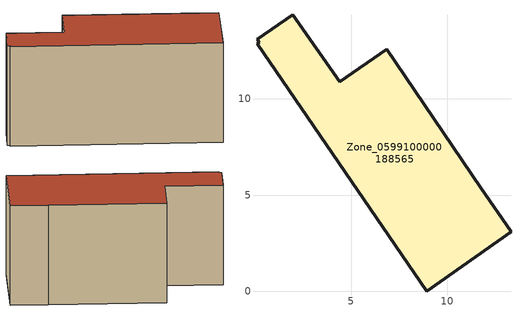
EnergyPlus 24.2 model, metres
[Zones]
Zone_0599100000188565
 floor ground (C_G): 8.93,0 0.11,12.85 0.22,12.93 0.12,13.09 1.97,14.37 4.4,10.88 6.86,12.58 11.73,5.38 13.31,3.09 z0
 wall outside (C_F): 4.4,10.88 1.97,14.37 0.12,13.09 0.22,12.93 0.11,12.85 8.93,0 13.31,3.09 11.73,5.38 6.86,12.58 4.4,10.88 z0:7.98
 roof outside (C_R): 1.97,14.37 0.12,13.09 0.22,12.93 0.11,12.85 8.93,0 13.31,3.09 11.73,5.38 6.86,12.58 4.4,10.88 z7.98
[BUILDING]
Pand.0599100000188565: North Axis=0; Terrain=City; Loads Convergence Tolerance Value=0.04; Temperature Convergence Tolerance Value=0.4; Solar Distribution=FullExterior; Maximum Number of Warmup Days=25; Minimum Number of Warmup Days=1
[Site:Location]
Rotterdam.The.Hague.AP_ZH_NLD Design_Conditions: Latitude=51.96; Longitude=4.45; Time Zone=1; Elevation=-4.5
[SITE:GROUNDTEMPERATURE:BUILDINGSURFACE]
18, 18, 18, 18, 18, 18, 18, 18, 18, 18, 18, 18
[MATERIAL] Thermal Absorptance=0.9; Solar Absorptance=0.7; Visible Absorptance=0.7
Name | Roughness | Thickness | Conductivity | Density | Specific Heat
G.TI.1975-1991 | MediumSmooth | 0.15 | 0.288461 | 540 | 1210
F.TI.1975-1991 | Rough | 0.3 | 0.230769 | 1920 | 840
R.TI.1975-1991 | MediumRough | 0.2 | 0.153846 | 1500 | 1000
[CONSTRUCTION]
C_G: G.TI.1975-1991
C_F: F.TI.1975-1991
C_R: R.TI.1975-1991
[ZONE]
Zone_0599100000188565: Type=1; Multiplier=1; Ceiling Height=Autocalculate; Volume=Autocalculate; Floor Area=autocalculate; Part of Total Floor Area=Yes
[ZONEINFILTRATION:DESIGNFLOWRATE]
Infil_Zone_0599100000188565: Zone or ZoneList or Space or SpaceList=Zone_0599100000188565; Schedule=AlwaysOn; Design Flow Rate Calculation Method=Flow/Area; Flow Rate per Floor Area=0.003; Constant Term Coefficient=1; Temperature Term Coefficient=0; Velocity Term Coefficient=0; Velocity Squared Term Coefficient=0
[HVACTEMPLATE:ZONE:IDEALLOADSAIRSYSTEM]
Zone_0599100000188565: Maximum Heating Supply Air Temperature=50; Minimum Cooling Supply Air Temperature=13; Maximum Heating Supply Air Humidity Ratio=0.0156; Minimum Cooling Supply Air Humidity Ratio=0.0077; Heating Limit=NoLimit; Cooling Limit=NoLimit; Dehumidification Control Type=ConstantSensibleHeatRatio; Cooling Sensible Heat Ratio=0.7; Dehumidification Setpoint=60; Humidification Control Type=None; Humidification Setpoint=30; Outdoor Air Method=None; Outdoor Air Flow Rate per Person=0.00944; Outdoor Air Flow Rate per Zone Floor Area=0; Outdoor Air Flow Rate per Zone=0; Demand Controlled Ventilation Type=None; Outdoor Air Economizer Type=NoEconomizer; Heat Recovery Type=None; Sensible Heat Recovery Effectiveness=0.7; Latent Heat Recovery Effectiveness=0.65
[ZONECONTROL:THERMOSTAT]
ThermostatControl_Zone_0599100000188565: Zone or ZoneList=Zone_0599100000188565; Control Type Schedule=DualSetpointControlType; Control 1=Thermostat_Zone_0599100000188565; Temperature Difference Between Cutout And Setpoint=0
[THERMOSTATSETPOINT:DUALSETPOINT]
Thermostat_Zone_0599100000188565: Heating Setpoint Temperature Schedule=HeatingSetpoint_Zone_0599100000188565; Cooling Setpoint Temperature Schedule=CoolingSetpoint_Zone_0599100000188565
[SCHEDULE:COMPACT]
HeatingSetpoint_Zone_0599100000188565: Through: 12/31, For: AllDays, Until: 24:00, 21
CoolingSetpoint_Zone_0599100000188565: Through: 12/31, For: AllDays, Until: 24:00, 24
DualSetpointControlType: Through: 12/31, For: AllDays, Until: 24:00, 4
AlwaysOn: Through: 12/31, For: AllDays, Until: 24:00, 1
